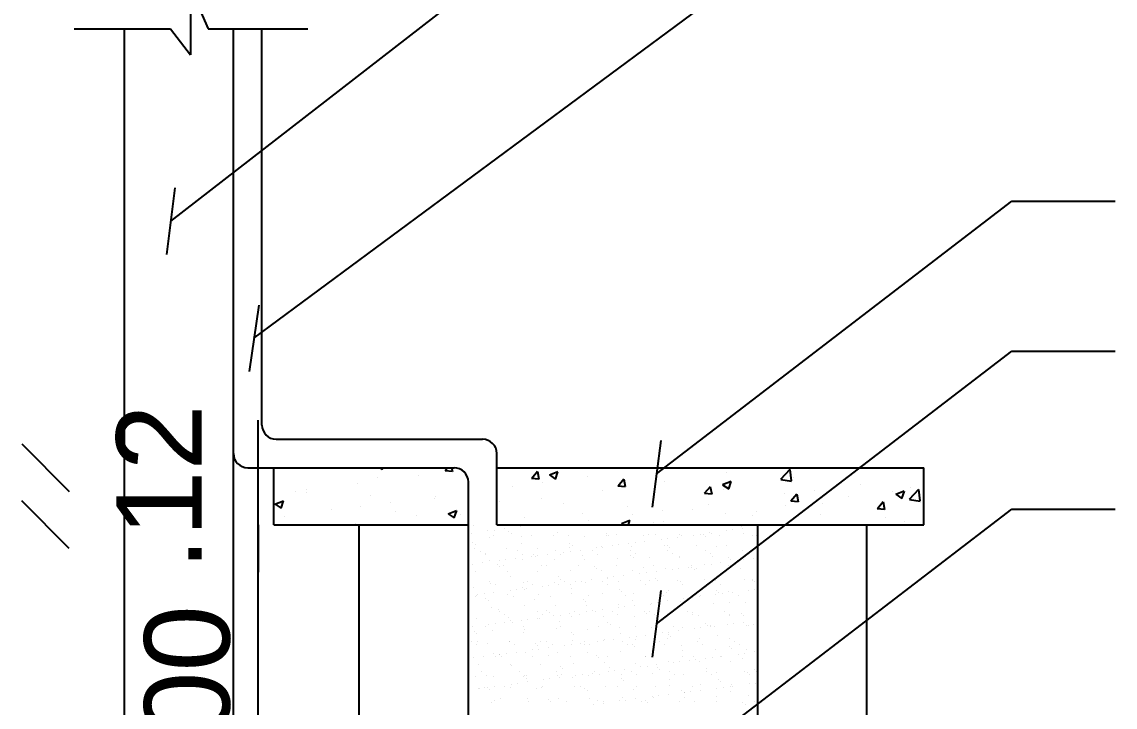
# Model space of a CAD drawing. Header units: metres. Extents: x 75088 to 75192, y -5136 to -5050.
# Drawn here: x 75127.66 to 75129.964, y -5054.173 to -5052.729 of the extents above; entities that cross this region are included whole.
import ezdxf

# ---------------------------------------------------------------- set-up
doc = ezdxf.new("R2010")
doc.units = ezdxf.units.M
doc.header["$MEASUREMENT"] = 0
doc.styles.get("Standard").update_dxf_attribs({"font": 'arial.ttf', "height": 0.25})

# ---------------------------------------------------------------- blocks, each defined once
blk = doc.blocks.new('RH')
for p, q in [((33509.8287, -6299.6014), (33511.6245, -6298.2098)), ((33510.0042, -6299.8481), (33511.6245, -6298.6486)), ((33509.8704, -6299.1102), (33509.9077, -6299.196)), ((33509.8704, -6299.1102), (33509.8704, -6299.2508)), ((33509.6255, -6299.196), (33509.828, -6299.196)), ((33509.731, -6301.3608), (33509.731, -6299.196)), ((33509.828, -6299.196), (33509.8704, -6299.2508)), ((33509.9077, -6299.196), (33510.1177, -6299.196)), ((33509.961, -6301.3608), (33509.961, -6299.196)), ((33509.961, -6300.0908), (33509.961, -6299.196)), ((33510.021, -6300.0308), (33510.021, -6299.196)), ((33510.8523, -6300.1337), (33511.6014, -6299.5594)), ((33511.6014, -6299.5594), (33511.8192, -6299.5594)), ((33510.8523, -6300.4494), (33511.6014, -6299.8751)), ((33511.6014, -6299.8751), (33511.8192, -6299.8751)), ((33510.0133, -6300.1208), (33510.0133, -6300.0208)), ((33510.051, -6300.0608), (33510.486, -6300.0608)), ((33510.516, -6300.2408), (33510.516, -6300.0908)), ((33509.991, -6300.1208), (33510.426, -6300.1208)), ((33510.0133, -6300.2408), (33510.0133, -6300.1208)), ((33510.046, -6300.2408), (33510.046, -6300.1208)), ((33510.2695, -6300.1208), (33510.2746, -6300.1243)), ((33510.2747, -6300.1242), (33510.2759, -6300.1208)), ((33510.4073, -6300.1268), (33510.4123, -6300.1208)), ((33510.423, -6300.1295), (33510.4214, -6300.1208)), ((33510.516, -6300.1208), (33511.416, -6300.1208)), ((33511.416, -6300.2408), (33511.416, -6300.1208)), ((33510.1344, -6300.1234), (33510.1344, -6300.1234)), ((33510.2636, -6300.1415), (33510.2636, -6300.1415)), ((33510.3503, -6300.1374), (33510.3503, -6300.1374)), ((33510.407, -6300.1269), (33510.4222, -6300.1283)), ((33510.5892, -6300.1429), (33510.6044, -6300.1442)), ((33510.5895, -6300.1428), (33510.6017, -6300.1282)), ((33510.6052, -6300.1454), (33510.6023, -6300.1295)), ((33510.6269, -6300.1359), (33510.6447, -6300.129)), ((33510.627, -6300.1361), (33510.6396, -6300.1446)), ((33510.6398, -6300.1446), (33510.6449, -6300.1292)), ((33510.708, -6300.1392), (33510.708, -6300.1392)), ((33510.7717, -6300.1587), (33510.7839, -6300.1441)), ((33511.0002, -6300.1318), (33511.0002, -6300.1318)), ((33511.1145, -6300.1447), (33511.1343, -6300.1241)), ((33511.1371, -6300.1485), (33511.1343, -6300.1244)), ((33511.1419, -6300.1405), (33511.1419, -6300.1405)), ((33510.1155, -6300.1669), (33510.1155, -6300.1669)), ((33510.222, -6300.1537), (33510.222, -6300.1537)), ((33510.456, -6301.2408), (33510.456, -6300.1508)), ((33510.5482, -6300.1603), (33510.5482, -6300.1603)), ((33510.6118, -6300.1519), (33510.6118, -6300.1519)), ((33510.7714, -6300.1588), (33510.7866, -6300.1601)), ((33510.7874, -6300.1613), (33510.7845, -6300.1454)), ((33510.8698, -6300.1497), (33510.8698, -6300.1497)), ((33510.9538, -6300.1746), (33510.9661, -6300.1601)), ((33510.9696, -6300.1773), (33510.9666, -6300.1614)), ((33510.992, -6300.1562), (33511.0097, -6300.1494)), ((33510.992, -6300.1565), (33511.0047, -6300.165)), ((33510.9938, -6300.1659), (33510.9938, -6300.1659)), ((33511.0048, -6300.1649), (33511.0099, -6300.1496)), ((33511.1147, -6300.1453), (33511.1373, -6300.1488)), ((33511.1854, -6300.1678), (33511.1854, -6300.1678)), ((33511.2816, -6300.1551), (33511.2816, -6300.1551)), ((33511.3856, -6300.1867), (33511.4053, -6300.1661)), ((33511.3877, -6300.1632), (33511.3877, -6300.1632)), ((33511.4082, -6300.1905), (33511.4054, -6300.1664)), ((33510.0485, -6300.1974), (33510.0663, -6300.1906)), ((33510.0613, -6300.2061), (33510.0665, -6300.1908)), ((33510.0916, -6300.1715), (33510.0916, -6300.1715)), ((33510.1141, -6300.1739), (33510.1141, -6300.1739)), ((33510.2497, -6300.1796), (33510.2497, -6300.1796)), ((33510.3853, -6300.1853), (33510.3853, -6300.1853)), ((33510.3878, -6300.1814), (33510.3878, -6300.1814)), ((33510.6095, -6300.185), (33510.6095, -6300.185)), ((33510.7378, -6300.1688), (33510.7378, -6300.1688)), ((33510.9536, -6300.1747), (33510.9688, -6300.1761)), ((33511.1218, -6300.1761), (33511.1218, -6300.1761)), ((33511.1358, -6300.1907), (33511.151, -6300.192)), ((33511.136, -6300.1906), (33511.1483, -6300.176)), ((33511.1518, -6300.1932), (33511.1488, -6300.1773)), ((33511.2573, -6300.1811), (33511.2573, -6300.1811)), ((33511.3509, -6300.1708), (33511.3509, -6300.1708)), ((33511.357, -6300.1765), (33511.3748, -6300.1697)), ((33511.3571, -6300.1768), (33511.3697, -6300.1853)), ((33511.3698, -6300.1853), (33511.375, -6300.1699)), ((33511.3858, -6300.1874), (33511.4084, -6300.1909)), ((33510.0486, -6300.1977), (33510.0612, -6300.2062)), ((33510.1676, -6300.208), (33510.1676, -6300.208)), ((33510.228, -6300.2024), (33510.228, -6300.2024)), ((33510.2916, -6300.194), (33510.2916, -6300.194)), ((33510.3032, -6300.2137), (33510.3032, -6300.2137)), ((33510.4135, -6300.2178), (33510.4313, -6300.211)), ((33510.4263, -6300.2265), (33510.4315, -6300.2111)), ((33510.5209, -6300.191), (33510.5209, -6300.191)), ((33510.6564, -6300.1968), (33510.6564, -6300.1968)), ((33510.792, -6300.2025), (33510.792, -6300.2025)), ((33510.8457, -6300.1914), (33510.8457, -6300.1914)), ((33510.8523, -6300.782), (33511.6014, -6300.2078)), ((33510.8652, -6300.2099), (33510.8652, -6300.2099)), ((33510.9276, -6300.2082), (33510.9276, -6300.2082)), ((33510.9614, -6300.1973), (33510.9614, -6300.1973)), ((33511.0632, -6300.214), (33511.0632, -6300.214)), ((33511.1254, -6300.2001), (33511.1254, -6300.2001)), ((33511.2028, -6300.1963), (33511.2028, -6300.1963)), ((33511.318, -6300.2066), (33511.3331, -6300.208)), ((33511.3182, -6300.2065), (33511.3305, -6300.1919)), ((33511.3339, -6300.2092), (33511.331, -6300.1932)), ((33511.6014, -6300.2078), (33511.8192, -6300.2078)), ((33510.0676, -6300.2235), (33510.0676, -6300.2235)), ((33510.3472, -6300.2219), (33510.3472, -6300.2219)), ((33510.4136, -6300.218), (33510.4262, -6300.2266)), ((33510.4388, -6300.2194), (33510.4388, -6300.2194)), ((33510.5744, -6300.2252), (33510.5744, -6300.2252)), ((33510.6975, -6300.2168), (33510.6975, -6300.2168)), ((33510.71, -6300.2309), (33510.71, -6300.2309)), ((33510.7785, -6300.2381), (33510.7963, -6300.2313)), ((33510.7934, -6300.2408), (33510.7965, -6300.2315)), ((33510.8016, -6300.2183), (33510.8016, -6300.2183)), ((33510.8456, -6300.2366), (33510.8456, -6300.2366)), ((33510.8667, -6300.2343), (33510.8667, -6300.2343)), ((33510.9971, -6300.2164), (33510.9971, -6300.2164)), ((33511.0546, -6300.2217), (33511.0546, -6300.2217)), ((33511.1988, -6300.2197), (33511.1988, -6300.2197)), ((33511.3344, -6300.2254), (33511.3344, -6300.2254)), ((33511.3752, -6300.2342), (33511.3752, -6300.2342)), ((33510.0133, -6301.2408), (33510.0133, -6300.2408)), ((33510.0133, -6300.2408), (33510.0133, -6300.3408)), ((33510.046, -6300.2408), (33510.456, -6300.2408)), ((33510.2189, -6300.2382), (33510.2189, -6300.2382)), ((33510.226, -6301.2408), (33510.226, -6300.2408)), ((33510.4629, -6300.2585), (33510.4629, -6300.2585)), ((33510.4678, -6300.2423), (33510.4678, -6300.2423)), ((33510.4974, -6300.254), (33510.4974, -6300.254)), ((33510.5106, -6300.2522), (33510.5106, -6300.2522)), ((33510.516, -6300.2408), (33511.416, -6300.2408)), ((33510.5313, -6300.2495), (33510.5313, -6300.2495)), ((33510.5343, -6300.2414), (33510.5343, -6300.2414)), ((33510.5417, -6300.2555), (33510.5417, -6300.2555)), ((33510.5464, -6300.2598), (33510.5464, -6300.2598)), ((33510.5658, -6300.245), (33510.5658, -6300.245)), ((33510.579, -6300.2432), (33510.579, -6300.2432)), ((33510.5992, -6300.2417), (33510.5992, -6300.2417)), ((33510.6412, -6300.2394), (33510.6412, -6300.2394)), ((33510.6449, -6300.2577), (33510.6449, -6300.2577)), ((33510.7465, -6300.2586), (33510.7465, -6300.2586)), ((33510.7786, -6300.2384), (33510.7823, -6300.2408)), ((33510.9649, -6300.2582), (33510.9649, -6300.2582)), ((33510.9687, -6300.2592), (33510.9687, -6300.2592)), ((33510.9994, -6300.2536), (33510.9994, -6300.2536)), ((33511.0127, -6300.2519), (33511.0127, -6300.2519)), ((33511.0323, -6300.2437), (33511.0323, -6300.2437)), ((33511.0333, -6300.2492), (33511.0333, -6300.2492)), ((33511.0352, -6300.2584), (33511.0352, -6300.2584)), ((33511.066, -6301.1808), (33511.066, -6300.2408)), ((33511.296, -6301.1808), (33511.296, -6300.2408)), ((33510.4654, -6300.2778), (33510.4654, -6300.2778)), ((33510.4701, -6300.282), (33510.4701, -6300.282)), ((33510.5, -6300.2677), (33510.5, -6300.2677)), ((33510.5098, -6300.264), (33510.5098, -6300.264)), ((33510.5685, -6300.28), (33510.5685, -6300.28)), ((33510.5686, -6300.2652), (33510.5686, -6300.2652)), ((33510.5889, -6300.2639), (33510.5889, -6300.2639)), ((33510.6351, -6300.2644), (33510.6351, -6300.2644)), ((33510.668, -6300.2637), (33510.668, -6300.2637)), ((33510.6702, -6300.2809), (33510.6702, -6300.2809)), ((33510.7001, -6300.2647), (33510.7001, -6300.2647)), ((33510.7471, -6300.2636), (33510.7471, -6300.2636)), ((33510.7512, -6300.2629), (33510.7512, -6300.2629)), ((33510.7687, -6300.2622), (33510.7687, -6300.2622)), ((33510.7943, -6300.2806), (33510.7943, -6300.2806)), ((33510.8076, -6300.2789), (33510.8076, -6300.2789)), ((33510.8262, -6300.2634), (33510.8262, -6300.2634)), ((33510.8282, -6300.2762), (33510.8282, -6300.2762)), ((33510.8352, -6300.2614), (33510.8352, -6300.2614)), ((33510.8497, -6300.2608), (33510.8497, -6300.2608)), ((33510.8627, -6300.2716), (33510.8627, -6300.2716)), ((33510.8759, -6300.2699), (33510.8759, -6300.2699)), ((33510.8966, -6300.2672), (33510.8966, -6300.2672)), ((33510.9001, -6300.2617), (33510.9001, -6300.2617)), ((33510.9053, -6300.2633), (33510.9053, -6300.2633)), ((33510.9311, -6300.2626), (33510.9311, -6300.2626)), ((33510.9443, -6300.2609), (33510.9443, -6300.2609)), ((33510.9513, -6300.2617), (33510.9513, -6300.2617)), ((33510.956, -6300.266), (33510.956, -6300.266)), ((33510.9844, -6300.2631), (33510.9844, -6300.2631)), ((33511.0544, -6300.2639), (33511.0544, -6300.2639)), ((33511.0635, -6300.263), (33511.0635, -6300.263)), ((33510.4694, -6300.2912), (33510.4694, -6300.2912)), ((33510.481, -6300.2962), (33510.481, -6300.2962)), ((33510.4917, -6300.303), (33510.4917, -6300.303)), ((33510.4922, -6300.3023), (33510.4922, -6300.3023)), ((33510.5359, -6300.2904), (33510.5359, -6300.2904)), ((33510.5601, -6300.2961), (33510.5601, -6300.2961)), ((33510.5708, -6300.3029), (33510.5708, -6300.3029)), ((33510.5938, -6300.3032), (33510.5938, -6300.3032)), ((33510.6008, -6300.2907), (33510.6008, -6300.2907)), ((33510.6024, -6300.3059), (33510.6024, -6300.3059)), ((33510.6231, -6300.3032), (33510.6231, -6300.3032)), ((33510.6392, -6300.2959), (33510.6392, -6300.2959)), ((33510.6499, -6300.3027), (33510.6499, -6300.3027)), ((33510.6576, -6300.2986), (33510.6576, -6300.2986)), ((33510.6694, -6300.2882), (33510.6694, -6300.2882)), ((33510.6708, -6300.2969), (33510.6708, -6300.2969)), ((33510.6748, -6300.2852), (33510.6748, -6300.2852)), ((33510.6915, -6300.2942), (33510.6915, -6300.2942)), ((33510.6969, -6300.3054), (33510.6969, -6300.3054)), ((33510.7183, -6300.2958), (33510.7183, -6300.2958)), ((33510.726, -6300.2896), (33510.726, -6300.2896)), ((33510.729, -6300.3026), (33510.729, -6300.3026)), ((33510.7359, -6300.2873), (33510.7359, -6300.2873)), ((33510.7392, -6300.2879), (33510.7392, -6300.2879)), ((33510.7598, -6300.2852), (33510.7598, -6300.2852)), ((33510.7733, -6300.2831), (33510.7733, -6300.2831)), ((33510.7974, -6300.2956), (33510.7974, -6300.2956)), ((33510.8009, -6300.2877), (33510.8009, -6300.2877)), ((33510.8081, -6300.3025), (33510.8081, -6300.3025)), ((33510.8695, -6300.2852), (33510.8695, -6300.2852)), ((33510.8749, -6300.284), (33510.8749, -6300.284)), ((33510.8765, -6300.2955), (33510.8765, -6300.2955)), ((33510.8796, -6300.2883), (33510.8796, -6300.2883)), ((33510.8872, -6300.3023), (33510.8872, -6300.3023)), ((33510.936, -6300.2843), (33510.936, -6300.2843)), ((33510.9556, -6300.2953), (33510.9556, -6300.2953)), ((33510.9663, -6300.3022), (33510.9663, -6300.3022)), ((33510.9781, -6300.2862), (33510.9781, -6300.2862)), ((33511.001, -6300.2846), (33511.001, -6300.2846)), ((33511.0347, -6300.2952), (33511.0347, -6300.2952)), ((33511.0454, -6300.302), (33511.0454, -6300.302)), ((33510.4657, -6300.3239), (33510.4657, -6300.3239)), ((33510.4863, -6300.3212), (33510.4863, -6300.3212)), ((33510.5016, -6300.3166), (33510.5016, -6300.3166)), ((33510.5175, -6300.3255), (33510.5175, -6300.3255)), ((33510.5208, -6300.3166), (33510.5208, -6300.3166)), ((33510.5303, -6300.3276), (33510.5303, -6300.3276)), ((33510.5341, -6300.3149), (33510.5341, -6300.3149)), ((33510.5547, -6300.3122), (33510.5547, -6300.3122)), ((33510.5702, -6300.3142), (33510.5702, -6300.3142)), ((33510.5892, -6300.3076), (33510.5892, -6300.3076)), ((33510.5985, -6300.3075), (33510.5985, -6300.3075)), ((33510.6094, -6300.3275), (33510.6094, -6300.3275)), ((33510.6206, -6300.3277), (33510.6206, -6300.3277)), ((33510.6367, -6300.3133), (33510.6367, -6300.3133)), ((33510.6885, -6300.3273), (33510.6885, -6300.3273)), ((33510.7017, -6300.3136), (33510.7017, -6300.3136)), ((33510.7222, -6300.3286), (33510.7222, -6300.3286)), ((33510.7676, -6300.3272), (33510.7676, -6300.3272)), ((33510.7703, -6300.3112), (33510.7703, -6300.3112)), ((33510.7986, -6300.3063), (33510.7986, -6300.3063)), ((33510.8033, -6300.3106), (33510.8033, -6300.3106)), ((33510.8368, -6300.3103), (33510.8368, -6300.3103)), ((33510.8467, -6300.327), (33510.8467, -6300.327)), ((33510.9017, -6300.3085), (33510.9017, -6300.3085)), ((33510.9017, -6300.3106), (33510.9017, -6300.3106)), ((33510.9258, -6300.3269), (33510.9258, -6300.3269)), ((33510.9545, -6300.3253), (33510.9545, -6300.3253)), ((33510.9677, -6300.3236), (33510.9677, -6300.3236)), ((33510.9703, -6300.3082), (33510.9703, -6300.3082)), ((33510.9884, -6300.3209), (33510.9884, -6300.3209)), ((33511.0033, -6300.3094), (33511.0033, -6300.3094)), ((33511.0049, -6300.3267), (33511.0049, -6300.3267)), ((33511.008, -6300.3137), (33511.008, -6300.3137)), ((33511.0229, -6300.3163), (33511.0229, -6300.3163)), ((33511.0361, -6300.3146), (33511.0361, -6300.3146)), ((33511.0368, -6300.3073), (33511.0368, -6300.3073)), ((33511.0567, -6300.3119), (33511.0567, -6300.3119)), ((33510.471, -6300.3401), (33510.471, -6300.3401)), ((33510.5221, -6300.3298), (33510.5221, -6300.3298)), ((33510.5375, -6300.3393), (33510.5375, -6300.3393)), ((33510.5442, -6300.35), (33510.5442, -6300.35)), ((33510.6024, -6300.3396), (33510.6024, -6300.3396)), ((33510.6459, -6300.3509), (33510.6459, -6300.3509)), ((33510.671, -6300.3371), (33510.671, -6300.3371)), ((33510.7269, -6300.3329), (33510.7269, -6300.3329)), ((33510.7375, -6300.3363), (33510.7375, -6300.3363)), ((33510.7626, -6300.3506), (33510.7626, -6300.3506)), ((33510.7832, -6300.3479), (33510.7832, -6300.3479)), ((33510.8025, -6300.3366), (33510.8025, -6300.3366)), ((33510.8177, -6300.3433), (33510.8177, -6300.3433)), ((33510.8254, -6300.3308), (33510.8254, -6300.3308)), ((33510.831, -6300.3416), (33510.831, -6300.3416)), ((33510.8516, -6300.3389), (33510.8516, -6300.3389)), ((33510.8711, -6300.3341), (33510.8711, -6300.3341)), ((33510.8861, -6300.3343), (33510.8861, -6300.3343)), ((33510.8993, -6300.3326), (33510.8993, -6300.3326)), ((33510.92, -6300.3299), (33510.92, -6300.3299)), ((33510.927, -6300.3317), (33510.927, -6300.3317)), ((33510.9317, -6300.336), (33510.9317, -6300.336)), ((33510.9376, -6300.3333), (33510.9376, -6300.3333)), ((33511.0026, -6300.3336), (33511.0026, -6300.3336)), ((33511.0301, -6300.3339), (33511.0301, -6300.3339)), ((33510.4679, -6300.3723), (33510.4679, -6300.3723)), ((33510.5015, -6300.3598), (33510.5015, -6300.3598)), ((33510.5032, -6300.3656), (33510.5032, -6300.3656)), ((33510.5122, -6300.3666), (33510.5122, -6300.3666)), ((33510.5695, -6300.3732), (33510.5695, -6300.3732)), ((33510.5718, -6300.3631), (33510.5718, -6300.3631)), ((33510.5781, -6300.3749), (33510.5781, -6300.3749)), ((33510.5806, -6300.3597), (33510.5806, -6300.3597)), ((33510.5913, -6300.3665), (33510.5913, -6300.3665)), ((33510.6126, -6300.3703), (33510.6126, -6300.3703)), ((33510.6259, -6300.3686), (33510.6259, -6300.3686)), ((33510.6383, -6300.3623), (33510.6383, -6300.3623)), ((33510.6465, -6300.3659), (33510.6465, -6300.3659)), ((33510.6505, -6300.3552), (33510.6505, -6300.3552)), ((33510.6597, -6300.3595), (33510.6597, -6300.3595)), ((33510.6704, -6300.3663), (33510.6704, -6300.3663)), ((33510.681, -6300.3613), (33510.681, -6300.3613)), ((33510.6942, -6300.3596), (33510.6942, -6300.3596)), ((33510.7033, -6300.3626), (33510.7033, -6300.3626)), ((33510.7149, -6300.3569), (33510.7149, -6300.3569)), ((33510.7388, -6300.3594), (33510.7388, -6300.3594)), ((33510.749, -6300.3531), (33510.749, -6300.3531)), ((33510.7494, -6300.3523), (33510.7494, -6300.3523)), ((33510.7495, -6300.3662), (33510.7495, -6300.3662)), ((33510.7719, -6300.3601), (33510.7719, -6300.3601)), ((33510.8179, -6300.3592), (33510.8179, -6300.3592)), ((33510.8286, -6300.3661), (33510.8286, -6300.3661)), ((33510.8384, -6300.3593), (33510.8384, -6300.3593)), ((33510.8506, -6300.354), (33510.8506, -6300.354)), ((33510.8553, -6300.3583), (33510.8553, -6300.3583)), ((33510.897, -6300.3591), (33510.897, -6300.3591)), ((33510.9033, -6300.3596), (33510.9033, -6300.3596)), ((33510.9077, -6300.3659), (33510.9077, -6300.3659)), ((33510.9538, -6300.3562), (33510.9538, -6300.3562)), ((33510.9719, -6300.3571), (33510.9719, -6300.3571)), ((33510.9761, -6300.359), (33510.9761, -6300.359)), ((33510.9868, -6300.3658), (33510.9868, -6300.3658)), ((33511.0384, -6300.3562), (33511.0384, -6300.3562)), ((33511.0552, -6300.3588), (33511.0552, -6300.3588)), ((33511.0554, -6300.3571), (33511.0554, -6300.3571)), ((33511.0601, -6300.3614), (33511.0601, -6300.3614)), ((33511.0659, -6300.3656), (33511.0659, -6300.3656)), ((33510.4717, -6300.3913), (33510.4717, -6300.3913)), ((33510.4726, -6300.3891), (33510.4726, -6300.3891)), ((33510.4759, -6300.3883), (33510.4759, -6300.3883)), ((33510.4891, -6300.3866), (33510.4891, -6300.3866)), ((33510.4932, -6300.3955), (33510.4932, -6300.3955)), ((33510.5098, -6300.3839), (33510.5098, -6300.3839)), ((33510.5391, -6300.3882), (33510.5391, -6300.3882)), ((33510.5443, -6300.3793), (33510.5443, -6300.3793)), ((33510.5508, -6300.3912), (33510.5508, -6300.3912)), ((33510.5575, -6300.3776), (33510.5575, -6300.3776)), ((33510.5742, -6300.3775), (33510.5742, -6300.3775)), ((33510.5963, -6300.3977), (33510.5963, -6300.3977)), ((33510.604, -6300.3885), (33510.604, -6300.3885)), ((33510.6299, -6300.3911), (33510.6299, -6300.3911)), ((33510.6726, -6300.3754), (33510.6726, -6300.3754)), ((33510.6726, -6300.3861), (33510.6726, -6300.3861)), ((33510.709, -6300.3909), (33510.709, -6300.3909)), ((33510.7391, -6300.3852), (33510.7391, -6300.3852)), ((33510.7743, -6300.3763), (33510.7743, -6300.3763)), ((33510.779, -6300.3806), (33510.779, -6300.3806)), ((33510.7881, -6300.3908), (33510.7881, -6300.3908)), ((33510.8041, -6300.3855), (33510.8041, -6300.3855)), ((33510.8672, -6300.3906), (33510.8672, -6300.3906)), ((33510.8727, -6300.3831), (33510.8727, -6300.3831)), ((33510.8774, -6300.3785), (33510.8774, -6300.3785)), ((33510.9095, -6300.397), (33510.9095, -6300.397)), ((33510.9228, -6300.3953), (33510.9228, -6300.3953)), ((33510.9392, -6300.3822), (33510.9392, -6300.3822)), ((33510.9434, -6300.3925), (33510.9434, -6300.3925)), ((33510.9463, -6300.3905), (33510.9463, -6300.3905)), ((33510.9779, -6300.388), (33510.9779, -6300.388)), ((33510.9791, -6300.3794), (33510.9791, -6300.3794)), ((33510.9837, -6300.3837), (33510.9837, -6300.3837)), ((33510.9911, -6300.3863), (33510.9911, -6300.3863)), ((33511.0042, -6300.3825), (33511.0042, -6300.3825)), ((33511.0118, -6300.3835), (33511.0118, -6300.3835)), ((33511.0254, -6300.3903), (33511.0254, -6300.3903)), ((33511.0463, -6300.379), (33511.0463, -6300.379)), ((33511.0595, -6300.3773), (33511.0595, -6300.3773)), ((33510.4978, -6300.3998), (33510.4978, -6300.3998)), ((33510.5048, -6300.4145), (33510.5048, -6300.4145)), ((33510.5199, -6300.42), (33510.5199, -6300.42)), ((33510.5734, -6300.412), (33510.5734, -6300.412)), ((33510.6216, -6300.4209), (33510.6216, -6300.4209)), ((33510.6399, -6300.4112), (33510.6399, -6300.4112)), ((33510.6979, -6300.3986), (33510.6979, -6300.3986)), ((33510.7026, -6300.4029), (33510.7026, -6300.4029)), ((33510.7049, -6300.4115), (33510.7049, -6300.4115)), ((33510.7383, -6300.4195), (33510.7383, -6300.4195)), ((33510.7728, -6300.415), (33510.7728, -6300.415)), ((33510.7735, -6300.409), (33510.7735, -6300.409)), ((33510.786, -6300.4133), (33510.786, -6300.4133)), ((33510.8011, -6300.4008), (33510.8011, -6300.4008)), ((33510.8067, -6300.4105), (33510.8067, -6300.4105)), ((33510.84, -6300.4082), (33510.84, -6300.4082)), ((33510.8412, -6300.406), (33510.8412, -6300.406)), ((33510.8544, -6300.4043), (33510.8544, -6300.4043)), ((33510.875, -6300.4015), (33510.875, -6300.4015)), ((33510.9027, -6300.4017), (33510.9027, -6300.4017)), ((33510.9049, -6300.4085), (33510.9049, -6300.4085)), ((33510.9074, -6300.406), (33510.9074, -6300.406)), ((33510.9735, -6300.406), (33510.9735, -6300.406)), ((33511.0058, -6300.4039), (33511.0058, -6300.4039)), ((33511.04, -6300.4052), (33511.04, -6300.4052)), ((33510.4742, -6300.438), (33510.4742, -6300.438)), ((33510.522, -6300.4234), (33510.522, -6300.4234)), ((33510.5328, -6300.4302), (33510.5328, -6300.4302)), ((33510.5407, -6300.4372), (33510.5407, -6300.4372)), ((33510.5452, -6300.4432), (33510.5452, -6300.4432)), ((33510.5677, -6300.442), (33510.5677, -6300.442)), ((33510.5809, -6300.4403), (33510.5809, -6300.4403)), ((33510.6011, -6300.4233), (33510.6011, -6300.4233)), ((33510.6016, -6300.4375), (33510.6016, -6300.4375)), ((33510.6056, -6300.4375), (33510.6056, -6300.4375)), ((33510.6119, -6300.4301), (33510.6119, -6300.4301)), ((33510.6263, -6300.4252), (33510.6263, -6300.4252)), ((33510.6361, -6300.433), (33510.6361, -6300.433)), ((33510.6493, -6300.4313), (33510.6493, -6300.4313)), ((33510.6699, -6300.4285), (33510.6699, -6300.4285)), ((33510.6742, -6300.435), (33510.6742, -6300.435)), ((33510.6802, -6300.4231), (33510.6802, -6300.4231)), ((33510.691, -6300.43), (33510.691, -6300.43)), ((33510.7044, -6300.424), (33510.7044, -6300.424)), ((33510.7176, -6300.4223), (33510.7176, -6300.4223)), ((33510.7247, -6300.4231), (33510.7247, -6300.4231)), ((33510.7407, -6300.4342), (33510.7407, -6300.4342)), ((33510.7593, -6300.423), (33510.7593, -6300.423)), ((33510.7701, -6300.4298), (33510.7701, -6300.4298)), ((33510.8057, -6300.4345), (33510.8057, -6300.4345)), ((33510.8263, -6300.424), (33510.8263, -6300.424)), ((33510.831, -6300.4283), (33510.831, -6300.4283)), ((33510.8384, -6300.4228), (33510.8384, -6300.4228)), ((33510.8492, -6300.4297), (33510.8492, -6300.4297)), ((33510.8743, -6300.432), (33510.8743, -6300.432)), ((33510.9175, -6300.4227), (33510.9175, -6300.4227)), ((33510.9283, -6300.4295), (33510.9283, -6300.4295)), ((33510.9295, -6300.4262), (33510.9295, -6300.4262)), ((33510.9408, -6300.4312), (33510.9408, -6300.4312)), ((33510.9966, -6300.4226), (33510.9966, -6300.4226)), ((33511.0058, -6300.4315), (33511.0058, -6300.4315)), ((33511.0073, -6300.4294), (33511.0073, -6300.4294)), ((33511.0311, -6300.4271), (33511.0311, -6300.4271)), ((33511.0358, -6300.4314), (33511.0358, -6300.4314)), ((33510.4648, -6300.4555), (33510.4648, -6300.4555)), ((33510.4689, -6300.4655), (33510.4689, -6300.4655)), ((33510.4922, -6300.455), (33510.4922, -6300.455)), ((33510.4993, -6300.451), (33510.4993, -6300.451)), ((33510.5064, -6300.4635), (33510.5064, -6300.4635)), ((33510.5125, -6300.4493), (33510.5125, -6300.4493)), ((33510.5332, -6300.4465), (33510.5332, -6300.4465)), ((33510.5499, -6300.4475), (33510.5499, -6300.4475)), ((33510.5713, -6300.4548), (33510.5713, -6300.4548)), ((33510.575, -6300.461), (33510.575, -6300.461)), ((33510.6415, -6300.4601), (33510.6415, -6300.4601)), ((33510.6484, -6300.4454), (33510.6484, -6300.4454)), ((33510.6504, -6300.4547), (33510.6504, -6300.4547)), ((33510.7065, -6300.4605), (33510.7065, -6300.4605)), ((33510.7295, -6300.4545), (33510.7295, -6300.4545)), ((33510.75, -6300.4463), (33510.75, -6300.4463)), ((33510.7547, -6300.4506), (33510.7547, -6300.4506)), ((33510.7751, -6300.458), (33510.7751, -6300.458)), ((33510.8086, -6300.4544), (33510.8086, -6300.4544)), ((33510.8416, -6300.4571), (33510.8416, -6300.4571)), ((33510.8531, -6300.4485), (33510.8531, -6300.4485)), ((33510.8778, -6300.4669), (33510.8778, -6300.4669)), ((33510.8877, -6300.4542), (33510.8877, -6300.4542)), ((33510.8985, -6300.4642), (33510.8985, -6300.4642)), ((33510.9065, -6300.4574), (33510.9065, -6300.4574)), ((33510.933, -6300.4597), (33510.933, -6300.4597)), ((33510.9462, -6300.4579), (33510.9462, -6300.4579)), ((33510.9548, -6300.4494), (33510.9548, -6300.4494)), ((33510.9594, -6300.4537), (33510.9594, -6300.4537)), ((33510.9668, -6300.4541), (33510.9668, -6300.4541)), ((33510.9668, -6300.4552), (33510.9668, -6300.4552)), ((33510.9751, -6300.455), (33510.9751, -6300.455)), ((33511.0013, -6300.4507), (33511.0013, -6300.4507)), ((33511.0145, -6300.4489), (33511.0145, -6300.4489)), ((33511.0352, -6300.4462), (33511.0352, -6300.4462)), ((33511.0416, -6300.4541), (33511.0416, -6300.4541)), ((33511.0459, -6300.4539), (33511.0459, -6300.4539)), ((33511.0579, -6300.4516), (33511.0579, -6300.4516)), ((33510.4635, -6300.4872), (33510.4635, -6300.4872)), ((33510.4735, -6300.4697), (33510.4735, -6300.4697)), ((33510.4758, -6300.487), (33510.4758, -6300.487)), ((33510.4956, -6300.49), (33510.4956, -6300.49)), ((33510.5423, -6300.4861), (33510.5423, -6300.4861)), ((33510.5426, -6300.487), (33510.5426, -6300.487)), ((33510.572, -6300.4677), (33510.572, -6300.4677)), ((33510.6072, -6300.4864), (33510.6072, -6300.4864)), ((33510.6217, -6300.4869), (33510.6217, -6300.4869)), ((33510.6736, -6300.4686), (33510.6736, -6300.4686)), ((33510.6758, -6300.484), (33510.6758, -6300.484)), ((33510.6783, -6300.4729), (33510.6783, -6300.4729)), ((33510.7008, -6300.4867), (33510.7008, -6300.4867)), ((33510.7278, -6300.4867), (33510.7278, -6300.4867)), ((33510.7411, -6300.4849), (33510.7411, -6300.4849)), ((33510.7423, -6300.4831), (33510.7423, -6300.4831)), ((33510.7617, -6300.4822), (33510.7617, -6300.4822)), ((33510.7768, -6300.4708), (33510.7768, -6300.4708)), ((33510.7799, -6300.4866), (33510.7799, -6300.4866)), ((33510.7962, -6300.4777), (33510.7962, -6300.4777)), ((33510.8073, -6300.4834), (33510.8073, -6300.4834)), ((33510.8094, -6300.4759), (33510.8094, -6300.4759)), ((33510.8301, -6300.4732), (33510.8301, -6300.4732)), ((33510.859, -6300.4864), (33510.859, -6300.4864)), ((33510.8646, -6300.4687), (33510.8646, -6300.4687)), ((33510.8759, -6300.4809), (33510.8759, -6300.4809)), ((33510.8784, -6300.4717), (33510.8784, -6300.4717)), ((33510.8831, -6300.476), (33510.8831, -6300.476)), ((33510.9381, -6300.4863), (33510.9381, -6300.4863)), ((33510.9424, -6300.4801), (33510.9424, -6300.4801)), ((33510.9815, -6300.4739), (33510.9815, -6300.4739)), ((33511.0074, -6300.4804), (33511.0074, -6300.4804)), ((33511.0172, -6300.4862), (33511.0172, -6300.4862)), ((33510.4742, -6300.494), (33510.4742, -6300.494)), ((33510.508, -6300.5124), (33510.508, -6300.5124)), ((33510.5209, -6300.5132), (33510.5209, -6300.5132)), ((33510.536, -6300.5119), (33510.536, -6300.5119)), ((33510.5533, -6300.4938), (33510.5533, -6300.4938)), ((33510.5566, -6300.5092), (33510.5566, -6300.5092)), ((33510.5766, -6300.5099), (33510.5766, -6300.5099)), ((33510.5911, -6300.5047), (33510.5911, -6300.5047)), ((33510.5973, -6300.4909), (33510.5973, -6300.4909)), ((33510.602, -6300.4952), (33510.602, -6300.4952)), ((33510.6043, -6300.5029), (33510.6043, -6300.5029)), ((33510.625, -6300.5002), (33510.625, -6300.5002)), ((33510.6324, -6300.4937), (33510.6324, -6300.4937)), ((33510.6431, -6300.5091), (33510.6431, -6300.5091)), ((33510.6595, -6300.4957), (33510.6595, -6300.4957)), ((33510.6727, -6300.4939), (33510.6727, -6300.4939)), ((33510.6933, -6300.4912), (33510.6933, -6300.4912)), ((33510.7004, -6300.4931), (33510.7004, -6300.4931)), ((33510.7081, -6300.5094), (33510.7081, -6300.5094)), ((33510.7115, -6300.4936), (33510.7115, -6300.4936)), ((33510.7767, -6300.5069), (33510.7767, -6300.5069)), ((33510.7906, -6300.4934), (33510.7906, -6300.4934)), ((33510.802, -6300.494), (33510.802, -6300.494)), ((33510.8067, -6300.4983), (33510.8067, -6300.4983)), ((33510.8432, -6300.5061), (33510.8432, -6300.5061)), ((33510.8697, -6300.4933), (33510.8697, -6300.4933)), ((33510.9052, -6300.4962), (33510.9052, -6300.4962)), ((33510.9081, -6300.5064), (33510.9081, -6300.5064)), ((33510.9488, -6300.4931), (33510.9488, -6300.4931)), ((33510.9767, -6300.5039), (33510.9767, -6300.5039)), ((33511.0068, -6300.4971), (33511.0068, -6300.4971)), ((33511.0115, -6300.5014), (33511.0115, -6300.5014)), ((33511.0247, -6300.5134), (33511.0247, -6300.5134)), ((33511.0279, -6300.493), (33511.0279, -6300.493)), ((33511.038, -6300.5116), (33511.038, -6300.5116)), ((33511.0432, -6300.5031), (33511.0432, -6300.5031)), ((33511.0586, -6300.5089), (33511.0586, -6300.5089)), ((33510.4676, -6300.5209), (33510.4676, -6300.5209)), ((33510.4774, -6300.5359), (33510.4774, -6300.5359)), ((33510.4882, -6300.5182), (33510.4882, -6300.5182)), ((33510.5127, -6300.5186), (33510.5127, -6300.5186)), ((33510.5227, -6300.5137), (33510.5227, -6300.5137)), ((33510.5256, -6300.5175), (33510.5256, -6300.5175)), ((33510.5439, -6300.5351), (33510.5439, -6300.5351)), ((33510.5918, -6300.5184), (33510.5918, -6300.5184)), ((33510.6088, -6300.5354), (33510.6088, -6300.5354)), ((33510.6241, -6300.5154), (33510.6241, -6300.5154)), ((33510.6709, -6300.5183), (33510.6709, -6300.5183)), ((33510.6774, -6300.5329), (33510.6774, -6300.5329)), ((33510.7257, -6300.5163), (33510.7257, -6300.5163)), ((33510.7304, -6300.5206), (33510.7304, -6300.5206)), ((33510.7439, -6300.5321), (33510.7439, -6300.5321)), ((33510.75, -6300.5181), (33510.75, -6300.5181)), ((33510.8089, -6300.5324), (33510.8089, -6300.5324)), ((33510.8288, -6300.5185), (33510.8288, -6300.5185)), ((33510.8291, -6300.518), (33510.8291, -6300.518)), ((33510.8535, -6300.5359), (33510.8535, -6300.5359)), ((33510.8775, -6300.5299), (33510.8775, -6300.5299)), ((33510.888, -6300.5314), (33510.888, -6300.5314)), ((33510.9012, -6300.5296), (33510.9012, -6300.5296)), ((33510.9082, -6300.5178), (33510.9082, -6300.5178)), ((33510.9219, -6300.5269), (33510.9219, -6300.5269)), ((33510.9305, -6300.5194), (33510.9305, -6300.5194)), ((33510.9351, -6300.5237), (33510.9351, -6300.5237)), ((33510.944, -6300.529), (33510.944, -6300.529)), ((33510.9564, -6300.5224), (33510.9564, -6300.5224)), ((33510.9696, -6300.5206), (33510.9696, -6300.5206)), ((33510.9873, -6300.5177), (33510.9873, -6300.5177)), ((33510.9902, -6300.5179), (33510.9902, -6300.5179)), ((33511.009, -6300.5294), (33511.009, -6300.5294)), ((33511.0336, -6300.5216), (33511.0336, -6300.5216)), ((33510.484, -6300.5508), (33510.484, -6300.5508)), ((33510.4947, -6300.5576), (33510.4947, -6300.5576)), ((33510.5477, -6300.5377), (33510.5477, -6300.5377)), ((33510.5631, -6300.5506), (33510.5631, -6300.5506)), ((33510.5738, -6300.5574), (33510.5738, -6300.5574)), ((33510.5782, -6300.5589), (33510.5782, -6300.5589)), ((33510.6422, -6300.5505), (33510.6422, -6300.5505)), ((33510.6447, -6300.558), (33510.6447, -6300.558)), ((33510.6493, -6300.5386), (33510.6493, -6300.5386)), ((33510.6529, -6300.5573), (33510.6529, -6300.5573)), ((33510.654, -6300.5429), (33510.654, -6300.5429)), ((33510.6829, -6300.5584), (33510.6829, -6300.5584)), ((33510.6961, -6300.5566), (33510.6961, -6300.5566)), ((33510.7097, -6300.5583), (33510.7097, -6300.5583)), ((33510.7168, -6300.5539), (33510.7168, -6300.5539)), ((33510.7213, -6300.5503), (33510.7213, -6300.5503)), ((33510.732, -6300.5572), (33510.732, -6300.5572)), ((33510.7513, -6300.5494), (33510.7513, -6300.5494)), ((33510.7525, -6300.5408), (33510.7525, -6300.5408)), ((33510.7645, -6300.5476), (33510.7645, -6300.5476)), ((33510.7783, -6300.5559), (33510.7783, -6300.5559)), ((33510.7851, -6300.5449), (33510.7851, -6300.5449)), ((33510.8004, -6300.5502), (33510.8004, -6300.5502)), ((33510.8111, -6300.557), (33510.8111, -6300.557)), ((33510.8196, -6300.5404), (33510.8196, -6300.5404)), ((33510.8329, -6300.5386), (33510.8329, -6300.5386)), ((33510.8448, -6300.555), (33510.8448, -6300.555)), ((33510.8541, -6300.5417), (33510.8541, -6300.5417)), ((33510.8588, -6300.546), (33510.8588, -6300.546)), ((33510.8795, -6300.5501), (33510.8795, -6300.5501)), ((33510.8902, -6300.5569), (33510.8902, -6300.5569)), ((33510.9097, -6300.5553), (33510.9097, -6300.5553)), ((33510.9572, -6300.5439), (33510.9572, -6300.5439)), ((33510.9586, -6300.5499), (33510.9586, -6300.5499)), ((33510.9693, -6300.5567), (33510.9693, -6300.5567)), ((33510.9783, -6300.5529), (33510.9783, -6300.5529)), ((33511.0377, -6300.5498), (33511.0377, -6300.5498)), ((33511.0448, -6300.552), (33511.0448, -6300.552)), ((33511.0484, -6300.5566), (33511.0484, -6300.5566)), ((33511.0589, -6300.5448), (33511.0589, -6300.5448)), ((33511.0636, -6300.5491), (33511.0636, -6300.5491)), ((33510.4713, -6300.56), (33510.4713, -6300.56)), ((33510.5096, -6300.5613), (33510.5096, -6300.5613)), ((33510.5116, -6300.5809), (33510.5116, -6300.5809)), ((33510.5332, -6300.5822), (33510.5332, -6300.5822)), ((33510.5461, -6300.5764), (33510.5461, -6300.5764)), ((33510.5594, -6300.5746), (33510.5594, -6300.5746)), ((33510.573, -6300.5609), (33510.573, -6300.5609)), ((33510.5777, -6300.5652), (33510.5777, -6300.5652)), ((33510.58, -6300.5719), (33510.58, -6300.5719)), ((33510.6123, -6300.582), (33510.6123, -6300.582)), ((33510.6145, -6300.5674), (33510.6145, -6300.5674)), ((33510.6277, -6300.5656), (33510.6277, -6300.5656)), ((33510.6484, -6300.5629), (33510.6484, -6300.5629)), ((33510.6761, -6300.5631), (33510.6761, -6300.5631)), ((33510.679, -6300.5818), (33510.679, -6300.5818)), ((33510.6914, -6300.5819), (33510.6914, -6300.5819)), ((33510.7455, -6300.581), (33510.7455, -6300.581)), ((33510.7705, -6300.5817), (33510.7705, -6300.5817)), ((33510.7778, -6300.564), (33510.7778, -6300.564)), ((33510.7824, -6300.5683), (33510.7824, -6300.5683)), ((33510.8105, -6300.5813), (33510.8105, -6300.5813)), ((33510.8496, -6300.5816), (33510.8496, -6300.5816)), ((33510.8791, -6300.5788), (33510.8791, -6300.5788)), ((33510.8809, -6300.5662), (33510.8809, -6300.5662)), ((33510.9287, -6300.5814), (33510.9287, -6300.5814)), ((33510.9456, -6300.578), (33510.9456, -6300.578)), ((33510.9825, -6300.5671), (33510.9825, -6300.5671)), ((33510.9872, -6300.5714), (33510.9872, -6300.5714)), ((33511.0078, -6300.5813), (33511.0078, -6300.5813)), ((33511.0106, -6300.5783), (33511.0106, -6300.5783)), ((33511.0137, -6300.5806), (33511.0137, -6300.5806)), ((33511.0482, -6300.576), (33511.0482, -6300.576)), ((33511.0614, -6300.5743), (33511.0614, -6300.5743)), ((33510.4778, -6300.5854), (33510.4778, -6300.5854)), ((33510.479, -6300.5848), (33510.479, -6300.5848)), ((33510.491, -6300.5836), (33510.491, -6300.5836)), ((33510.4966, -6300.5832), (33510.4966, -6300.5832)), ((33510.5013, -6300.5875), (33510.5013, -6300.5875)), ((33510.5455, -6300.584), (33510.5455, -6300.584)), ((33510.5998, -6300.5854), (33510.5998, -6300.5854)), ((33510.6104, -6300.5843), (33510.6104, -6300.5843)), ((33510.7014, -6300.5863), (33510.7014, -6300.5863)), ((33510.7061, -6300.5906), (33510.7061, -6300.5906)), ((33510.7799, -6300.6048), (33510.7799, -6300.6048)), ((33510.8045, -6300.5885), (33510.8045, -6300.5885)), ((33510.8431, -6300.603), (33510.8431, -6300.603)), ((33510.8464, -6300.604), (33510.8464, -6300.604)), ((33510.8563, -6300.6013), (33510.8563, -6300.6013)), ((33510.8769, -6300.5986), (33510.8769, -6300.5986)), ((33510.9062, -6300.5894), (33510.9062, -6300.5894)), ((33510.9109, -6300.5937), (33510.9109, -6300.5937)), ((33510.9113, -6300.6043), (33510.9113, -6300.6043)), ((33510.9114, -6300.594), (33510.9114, -6300.594)), ((33510.9246, -6300.5923), (33510.9246, -6300.5923)), ((33510.9453, -6300.5896), (33510.9453, -6300.5896)), ((33510.9798, -6300.585), (33510.9798, -6300.585)), ((33510.9799, -6300.6018), (33510.9799, -6300.6018)), ((33510.993, -6300.5833), (33510.993, -6300.5833)), ((33511.0093, -6300.5916), (33511.0093, -6300.5916)), ((33511.0464, -6300.601), (33511.0464, -6300.601)), ((33510.5045, -6300.6144), (33510.5045, -6300.6144)), ((33510.5112, -6300.6103), (33510.5112, -6300.6103)), ((33510.5234, -6300.6077), (33510.5234, -6300.6077)), ((33510.5798, -6300.6078), (33510.5798, -6300.6078)), ((33510.5836, -6300.6142), (33510.5836, -6300.6142)), ((33510.625, -6300.6086), (33510.625, -6300.6086)), ((33510.6297, -6300.6129), (33510.6297, -6300.6129)), ((33510.6463, -6300.607), (33510.6463, -6300.607)), ((33510.6627, -6300.6141), (33510.6627, -6300.6141)), ((33510.7113, -6300.6073), (33510.7113, -6300.6073)), ((33510.7195, -6300.6193), (33510.7195, -6300.6193)), ((33510.7282, -6300.6108), (33510.7282, -6300.6108)), ((33510.7402, -6300.6166), (33510.7402, -6300.6166)), ((33510.7418, -6300.6139), (33510.7418, -6300.6139)), ((33510.7747, -6300.612), (33510.7747, -6300.612)), ((33510.7879, -6300.6103), (33510.7879, -6300.6103)), ((33510.8086, -6300.6076), (33510.8086, -6300.6076)), ((33510.8209, -6300.6138), (33510.8209, -6300.6138)), ((33510.8298, -6300.6117), (33510.8298, -6300.6117)), ((33510.8345, -6300.616), (33510.8345, -6300.616)), ((33510.9, -6300.6137), (33510.9, -6300.6137)), ((33510.9329, -6300.6139), (33510.9329, -6300.6139)), ((33510.9791, -6300.6135), (33510.9791, -6300.6135)), ((33511.0346, -6300.6148), (33511.0346, -6300.6148)), ((33511.0393, -6300.6191), (33511.0393, -6300.6191)), ((33511.0582, -6300.6134), (33511.0582, -6300.6134))]:
    blk.add_line(p, q)
at = {"lineweight": -2}
for p, q in [((33509.8376, -6299.5313), (33509.8198, -6299.6716)), ((33510.0147, -6299.7782), (33509.9938, -6299.9181)), ((33509.515, -6300.0708), (33509.615, -6300.1708)), ((33510.8616, -6300.0636), (33510.8431, -6300.2038)), ((33509.615, -6300.2908), (33509.515, -6300.1908)), ((33509.615, -6300.2908), (33509.515, -6300.1908)), ((33510.8616, -6300.3793), (33510.8431, -6300.5195))]:
    blk.add_line(p, q, dxfattribs=at)
for centre, start, end in [((33510.051, -6300.0308), 180, 270), ((33510.486, -6300.0908), 0, 90), ((33509.991, -6300.0908), 180, 270), ((33510.426, -6300.1508), 0, 90)]:
    blk.add_arc(centre, 0.03, start, end)
for s, p in [('.12', (33509.8941, -6300.3365)), ('1.00', (33509.9529, -6300.8996))]:
    blk.add_text(s, height=0.18, rotation=90).set_placement(p)

msp = doc.modelspace()

# ---------------------------------------------------------------- block references
msp.add_blockref('RH', (41618.1451, 1246.4523))

doc.saveas('drawing.dxf')
